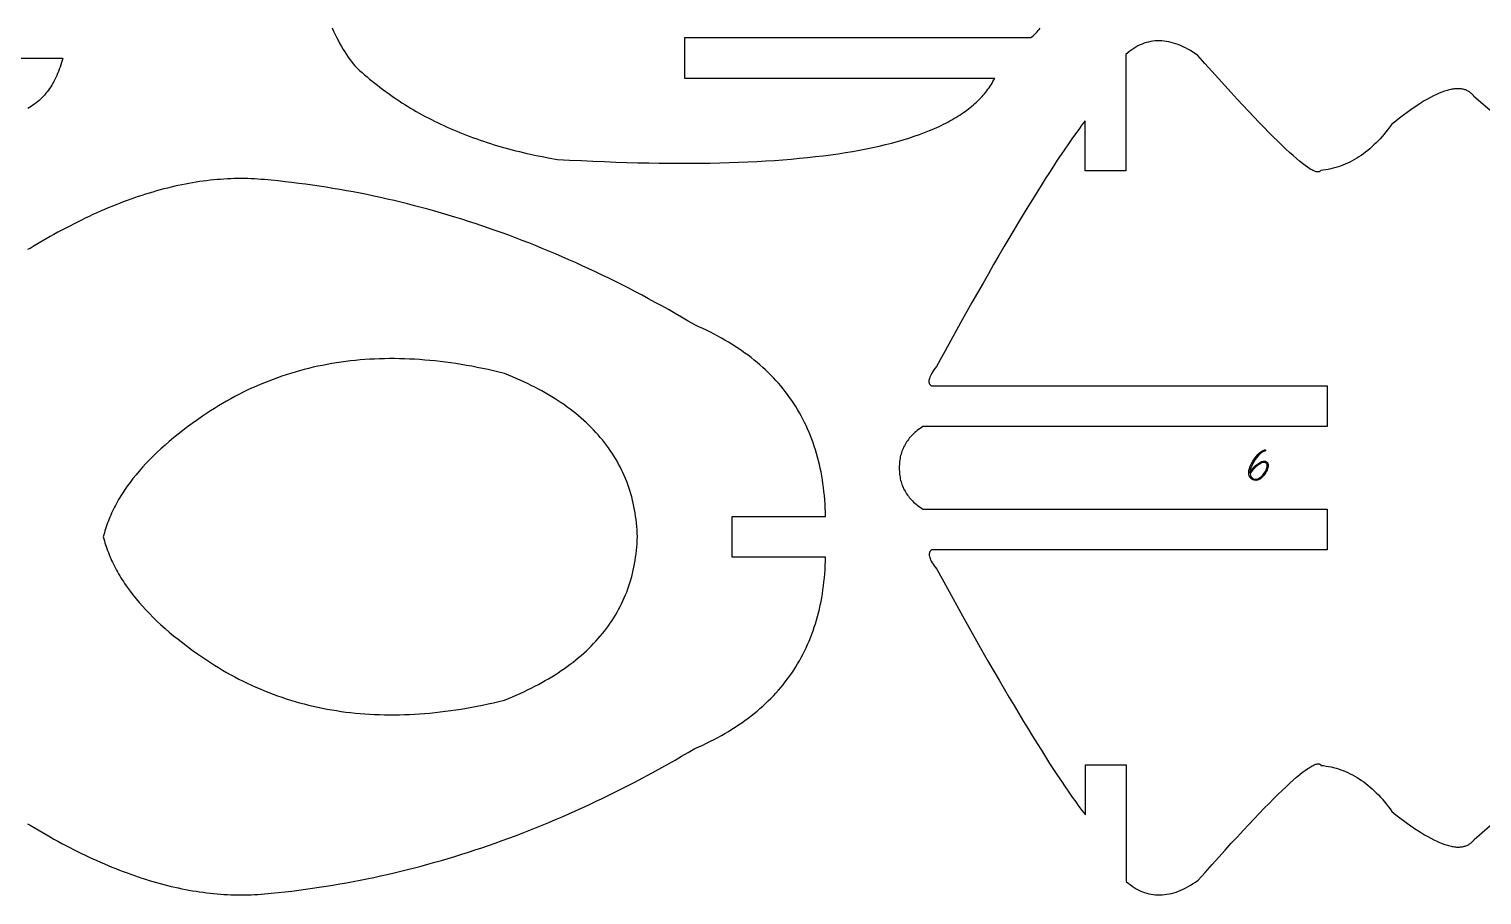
# Model space of a CAD drawing. Extents: x 0.3 to 47.7, y 0.3 to 6.
# Drawn here: x 35.902 to 40.397, y 0.287 to 2.967 of the extents above; entities that cross this region are included whole.
import ezdxf

# ---------------------------------------------------------------- set-up
doc = ezdxf.new("R2010")
doc.units = 0
doc.header["$MEASUREMENT"] = 0
doc.layers.get('0').update_dxf_attribs({"linetype": 'CONTINUOUS'})
doc.layers.add('NUMBERS', color=1, linetype='CONTINUOUS')

msp = doc.modelspace()

# ---------------------------------------------------------------- linework, layer by layer
for points in [[(36.8394, 2.9703), (36.8443, 2.9598), (36.8492, 2.9497), (36.8541, 2.9399), (36.859, 2.9304), (36.864, 2.9212), (36.869, 2.9124), (36.874, 2.9038), (36.8791, 2.8956), (36.8842, 2.8876), (36.8893, 2.88), (36.8944, 2.8727), (36.8996, 2.8657), (36.9048, 2.859), (36.91, 2.8526), (36.9174, 2.8456), (36.9249, 2.8387), (36.9325, 2.8319), (36.9402, 2.8251), (36.9479, 2.8185), (36.9558, 2.8119), (36.9637, 2.8054), (36.9716, 2.7989), (36.9797, 2.7926), (36.9878, 2.7863), (36.996, 2.7801), (37.0043, 2.7739), (37.0126, 2.7679), (37.021, 2.7619), (37.0295, 2.756), (37.0381, 2.7502), (37.0467, 2.7445), (37.0554, 2.7388), (37.0642, 2.7332), (37.0731, 2.7277), (37.082, 2.7223), (37.0911, 2.717), (37.1002, 2.7117), (37.1093, 2.7065), (37.1186, 2.7014), (37.1279, 2.6964), (37.1373, 2.6914), (37.1467, 2.6866), (37.1563, 2.6818), (37.1659, 2.677), (37.1756, 2.6724), (37.1854, 2.6678), (37.1952, 2.6634), (37.2051, 2.659), (37.2151, 2.6546), (37.2252, 2.6504), (37.2353, 2.6462), (37.2455, 2.6421), (37.2558, 2.6381), (37.2662, 2.6342), (37.2766, 2.6303), (37.2871, 2.6266), (37.2977, 2.6229), (37.3084, 2.6192), (37.3191, 2.6157), (37.3299, 2.6122), (37.3408, 2.6088), (37.3518, 2.6055), (37.3628, 2.6023), (37.374, 2.5992), (37.3851, 2.5961), (37.3964, 2.5931), (37.4077, 2.5902), (37.4192, 2.5873), (37.4307, 2.5846), (37.4422, 2.5819), (37.4539, 2.5793), (37.4656, 2.5768), (37.4774, 2.5743), (37.4892, 2.5719), (37.5132, 2.5674), (37.5374, 2.5633), (37.5744, 2.5612), (37.6108, 2.5594), (37.6468, 2.5577), (37.6823, 2.5563), (37.7172, 2.555), (37.7517, 2.5539), (37.7856, 2.553), (37.8191, 2.5523), (37.852, 2.5518), (37.8844, 2.5514), (37.9164, 2.5513), (37.9478, 2.5513), (37.9788, 2.5516), (38.0092, 2.552), (38.0391, 2.5526), (38.0685, 2.5534), (38.0975, 2.5544), (38.1259, 2.5556), (38.1538, 2.5569), (38.1812, 2.5585), (38.2081, 2.5602), (38.2345, 2.5622), (38.2604, 2.5643), (38.2858, 2.5666), (38.3107, 2.5691), (38.3351, 2.5718), (38.359, 2.5747), (38.3824, 2.5777), (38.4053, 2.581), (38.4277, 2.5844), (38.4496, 2.5881), (38.4709, 2.5919), (38.4918, 2.5959), (38.5122, 2.6001), (38.5321, 2.6045), (38.5514, 2.6091), (38.5703, 2.6139), (38.5887, 2.6188), (38.6065, 2.624), (38.6239, 2.6293), (38.6407, 2.6348), (38.6571, 2.6405), (38.6729, 2.6464), (38.6883, 2.6525), (38.6958, 2.6556), (38.7031, 2.6588), (38.7104, 2.662), (38.7175, 2.6653), (38.7245, 2.6686), (38.7313, 2.6719), (38.7381, 2.6753), (38.7447, 2.6788), (38.7511, 2.6823), (38.7575, 2.6858), (38.7637, 2.6894), (38.7698, 2.693), (38.7758, 2.6967), (38.7817, 2.7005), (38.7874, 2.7042), (38.793, 2.7081), (38.7985, 2.7119), (38.8038, 2.7158), (38.809, 2.7198), (38.8141, 2.7238), (38.8191, 2.7279), (38.8239, 2.732), (38.8287, 2.7362), (38.8333, 2.7404), (38.8377, 2.7446), (38.8421, 2.7489), (38.8463, 2.7533), (38.8504, 2.7576), (38.8543, 2.7621), (38.8582, 2.7666), (38.8619, 2.7711), (38.8655, 2.7757), (38.8689, 2.7803), (38.8723, 2.785), (38.8755, 2.7897), (38.8786, 2.7945), (38.8815, 2.7993), (38.8844, 2.8042), (38.8871, 2.8091), (38.8897, 2.814), (37.9313, 2.814), (37.9313, 2.94), (39.0015, 2.94), (39.0049, 2.9428), (39.0083, 2.9457), (39.0116, 2.9487), (39.0149, 2.9517), (39.0181, 2.955), (39.0213, 2.9583), (39.0244, 2.9617), (39.0275, 2.9652), (39.0306, 2.9689)], [(40.4435, 2.6966), (40.3725, 2.7584), (40.3708, 2.7607), (40.3689, 2.7628), (40.3671, 2.7649), (40.3651, 2.7668), (40.3631, 2.7686), (40.361, 2.7703), (40.3588, 2.7719), (40.3566, 2.7734), (40.3543, 2.7747), (40.3519, 2.7759), (40.3494, 2.7771), (40.3469, 2.7781), (40.3443, 2.779), (40.3417, 2.7798), (40.3389, 2.7804), (40.3361, 2.781), (40.3332, 2.7814), (40.3303, 2.7817), (40.3273, 2.7819), (40.3242, 2.782), (40.321, 2.782), (40.3178, 2.7818), (40.3145, 2.7816), (40.3111, 2.7812), (40.3077, 2.7807), (40.3042, 2.7801), (40.3006, 2.7794), (40.2969, 2.7786), (40.2932, 2.7776), (40.2894, 2.7766), (40.2816, 2.7741), (40.2735, 2.7712), (40.2651, 2.7678), (40.2564, 2.764), (40.2475, 2.7596), (40.2382, 2.7549), (40.2287, 2.7497), (40.2189, 2.744), (40.2088, 2.7378), (40.1985, 2.7312), (40.1878, 2.7242), (40.1769, 2.7166), (40.1656, 2.7087), (40.1541, 2.7002), (40.1423, 2.6913), (40.1303, 2.682), (40.1179, 2.6721), (40.1121, 2.6641), (40.1062, 2.6563), (40.1003, 2.6487), (40.0943, 2.6413), (40.0882, 2.6342), (40.082, 2.6273), (40.0758, 2.6206), (40.0695, 2.6142), (40.0632, 2.608), (40.0568, 2.602), (40.0503, 2.5963), (40.0437, 2.5908), (40.0371, 2.5855), (40.0304, 2.5804), (40.0236, 2.5756), (40.0168, 2.571), (40.0099, 2.5667), (40.003, 2.5626), (39.9959, 2.5587), (39.9888, 2.555), (39.9817, 2.5516), (39.9744, 2.5484), (39.9671, 2.5454), (39.9597, 2.5427), (39.9523, 2.5402), (39.9448, 2.5379), (39.9372, 2.5359), (39.9296, 2.5341), (39.9218, 2.5325), (39.9141, 2.5312), (39.9062, 2.5301), (39.8983, 2.5292), (39.8974, 2.5279), (39.8963, 2.5268), (39.8951, 2.5259), (39.8938, 2.5253), (39.8922, 2.5248), (39.8905, 2.5246), (39.8887, 2.5246), (39.8866, 2.5248), (39.8845, 2.5253), (39.8821, 2.5259), (39.8796, 2.5268), (39.877, 2.5279), (39.8742, 2.5292), (39.8712, 2.5307), (39.868, 2.5325), (39.8647, 2.5344), (39.8613, 2.5366), (39.8577, 2.539), (39.85, 2.5444), (39.8416, 2.5508), (39.8326, 2.558), (39.823, 2.566), (39.8127, 2.575), (39.8018, 2.5848), (39.7902, 2.5954), (39.778, 2.607), (39.7652, 2.6194), (39.7517, 2.6327), (39.7376, 2.6469), (39.7229, 2.6619), (39.7075, 2.6778), (39.6914, 2.6946), (39.6748, 2.7122), (39.6575, 2.7307), (39.6395, 2.7501), (39.6209, 2.7704), (39.6017, 2.7915), (39.5818, 2.8136), (39.5613, 2.8364), (39.5401, 2.8602), (39.5183, 2.8848), (39.5105, 2.8902), (39.5028, 2.8952), (39.4951, 2.8999), (39.4874, 2.9043), (39.4798, 2.9083), (39.4723, 2.912), (39.4648, 2.9154), (39.4573, 2.9184), (39.45, 2.921), (39.4426, 2.9233), (39.4354, 2.9253), (39.4281, 2.927), (39.421, 2.9283), (39.4139, 2.9292), (39.4068, 2.9298), (39.3998, 2.9301), (39.3929, 2.9301), (39.386, 2.9297), (39.3792, 2.9289), (39.3724, 2.9278), (39.3656, 2.9264), (39.359, 2.9247), (39.3524, 2.9225), (39.3458, 2.9201), (39.3393, 2.9173), (39.3328, 2.9142), (39.3264, 2.9107), (39.3201, 2.9069), (39.3138, 2.9028), (39.3076, 2.8983), (39.3014, 2.8935), (39.2952, 2.8883), (39.2952, 2.528), (39.1693, 2.528), (39.1693, 2.6826), (39.1596, 2.6698), (39.1496, 2.6563), (39.1393, 2.6422), (39.1287, 2.6273), (39.1178, 2.6116), (39.1066, 2.5953), (39.0951, 2.5783), (39.0833, 2.5606), (39.0712, 2.5421), (39.0588, 2.523), (39.0461, 2.5031), (39.0331, 2.4826), (39.0198, 2.4613), (39.0062, 2.4393), (38.9922, 2.4166), (38.978, 2.3932), (38.9635, 2.3691), (38.9487, 2.3443), (38.9336, 2.3188), (38.9182, 2.2926), (38.9024, 2.2656), (38.8864, 2.238), (38.8701, 2.2096), (38.8535, 2.1806), (38.8193, 2.1203), (38.784, 2.0572), (38.7474, 1.9913), (38.7096, 1.9226), (38.7054, 1.9172), (38.7016, 1.912), (38.6983, 1.907), (38.6953, 1.9023), (38.6928, 1.8978), (38.6906, 1.8935), (38.6889, 1.8894), (38.6876, 1.8856), (38.6867, 1.882), (38.6864, 1.8803), (38.6863, 1.8787), (38.6862, 1.8771), (38.6862, 1.8755), (38.6863, 1.8741), (38.6866, 1.8726), (38.6869, 1.8713), (38.6874, 1.87), (38.6879, 1.8687), (38.6886, 1.8675), (38.6893, 1.8664), (38.6902, 1.8653), (38.6911, 1.8643), (38.6922, 1.8633), (38.6934, 1.8624), (39.9179, 1.8626), (39.9179, 1.7364), (38.6676, 1.7364), (38.663, 1.7335), (38.6586, 1.7305), (38.6544, 1.7274), (38.6502, 1.7243), (38.6463, 1.7211), (38.6424, 1.7178), (38.6388, 1.7145), (38.6352, 1.7111), (38.6319, 1.7076), (38.6286, 1.704), (38.6255, 1.7004), (38.6226, 1.6967), (38.6198, 1.693), (38.6171, 1.6892), (38.6146, 1.6853), (38.6123, 1.6813), (38.6101, 1.6773), (38.608, 1.6732), (38.6061, 1.6691), (38.6043, 1.6648), (38.6027, 1.6605), (38.6012, 1.6562), (38.5999, 1.6517), (38.5987, 1.6473), (38.5977, 1.6427), (38.5968, 1.638), (38.5961, 1.6333), (38.5955, 1.6286), (38.595, 1.6237), (38.5947, 1.6188), (38.5946, 1.6139), (38.5946, 1.6088), (38.5946, 1.6038), (38.5947, 1.5988), (38.595, 1.5939), (38.5955, 1.589), (38.5961, 1.5843), (38.5968, 1.5796), (38.5977, 1.5749), (38.5987, 1.5704), (38.5999, 1.5659), (38.6012, 1.5614), (38.6027, 1.5571), (38.6043, 1.5528), (38.6061, 1.5486), (38.608, 1.5444), (38.6101, 1.5403), (38.6123, 1.5363), (38.6146, 1.5323), (38.6171, 1.5284), (38.6198, 1.5246), (38.6226, 1.5209), (38.6255, 1.5172), (38.6286, 1.5136), (38.6319, 1.51), (38.6352, 1.5066), (38.6388, 1.5031), (38.6424, 1.4998), (38.6463, 1.4965), (38.6502, 1.4933), (38.6544, 1.4902), (38.6586, 1.4871), (38.663, 1.4841), (38.6676, 1.4812), (39.9179, 1.4812), (39.9179, 1.355), (38.694, 1.355), (38.6931, 1.3543), (38.692, 1.3533), (38.691, 1.3523), (38.6902, 1.3512), (38.6894, 1.3501), (38.6888, 1.3489), (38.6882, 1.3477), (38.6878, 1.3463), (38.6875, 1.345), (38.6872, 1.3436), (38.6871, 1.3421), (38.6871, 1.3405), (38.6871, 1.3389), (38.6873, 1.3373), (38.6876, 1.3356), (38.6885, 1.332), (38.6898, 1.3282), (38.6915, 1.3241), (38.6936, 1.3198), (38.6962, 1.3153), (38.6991, 1.3106), (38.7025, 1.3056), (38.7063, 1.3005), (38.7105, 1.295), (38.7483, 1.2263), (38.7848, 1.1604), (38.8202, 1.0973), (38.8543, 1.0371), (38.871, 1.008), (38.8873, 0.9796), (38.9033, 0.952), (38.919, 0.9251), (38.9345, 0.8988), (38.9496, 0.8733), (38.9644, 0.8485), (38.9789, 0.8244), (38.9931, 0.801), (39.007, 0.7783), (39.0206, 0.7563), (39.034, 0.7351), (39.047, 0.7145), (39.0597, 0.6946), (39.0721, 0.6755), (39.0842, 0.657), (39.096, 0.6393), (39.1075, 0.6223), (39.1187, 0.606), (39.1296, 0.5904), (39.1402, 0.5755), (39.1505, 0.5613), (39.1605, 0.5478), (39.1702, 0.535), (39.1702, 0.6897), (39.2961, 0.6897), (39.2961, 0.3293), (39.3023, 0.3242), (39.3084, 0.3193), (39.3147, 0.3148), (39.321, 0.3107), (39.3273, 0.3069), (39.3337, 0.3034), (39.3402, 0.3003), (39.3467, 0.2975), (39.3532, 0.2951), (39.3599, 0.293), (39.3665, 0.2912), (39.3733, 0.2898), (39.38, 0.2887), (39.3869, 0.288), (39.3938, 0.2876), (39.4007, 0.2875), (39.4077, 0.2878), (39.4148, 0.2884), (39.4219, 0.2894), (39.429, 0.2907), (39.4362, 0.2923), (39.4435, 0.2943), (39.4508, 0.2966), (39.4582, 0.2993), (39.4657, 0.3023), (39.4731, 0.3056), (39.4807, 0.3093), (39.4883, 0.3133), (39.4959, 0.3177), (39.5036, 0.3224), (39.5114, 0.3274), (39.5192, 0.3328), (39.541, 0.3574), (39.5622, 0.3812), (39.5827, 0.4041), (39.6026, 0.4261), (39.6218, 0.4472), (39.6404, 0.4675), (39.6583, 0.4869), (39.6756, 0.5054), (39.6923, 0.523), (39.7084, 0.5398), (39.7237, 0.5557), (39.7385, 0.5708), (39.7526, 0.5849), (39.7661, 0.5982), (39.7789, 0.6106), (39.7911, 0.6222), (39.8027, 0.6329), (39.8136, 0.6427), (39.8239, 0.6516), (39.8335, 0.6597), (39.8425, 0.6669), (39.8508, 0.6732), (39.8586, 0.6786), (39.8622, 0.681), (39.8656, 0.6832), (39.8689, 0.6852), (39.8721, 0.6869), (39.875, 0.6884), (39.8779, 0.6897), (39.8805, 0.6908), (39.883, 0.6917), (39.8853, 0.6923), (39.8875, 0.6928), (39.8895, 0.693), (39.8914, 0.693), (39.8931, 0.6928), (39.8946, 0.6923), (39.896, 0.6917), (39.8972, 0.6908), (39.8983, 0.6897), (39.8992, 0.6884), (39.9071, 0.6875), (39.9149, 0.6864), (39.9227, 0.6851), (39.9304, 0.6835), (39.9381, 0.6817), (39.9457, 0.6797), (39.9532, 0.6774), (39.9606, 0.6749), (39.968, 0.6722), (39.9753, 0.6692), (39.9825, 0.666), (39.9897, 0.6626), (39.9968, 0.6589), (40.0038, 0.6551), (40.0108, 0.6509), (40.0177, 0.6466), (40.0245, 0.642), (40.0313, 0.6372), (40.038, 0.6321), (40.0446, 0.6269), (40.0512, 0.6214), (40.0576, 0.6156), (40.0641, 0.6096), (40.0704, 0.6034), (40.0767, 0.597), (40.0829, 0.5903), (40.0891, 0.5834), (40.0951, 0.5763), (40.1012, 0.5689), (40.1071, 0.5614), (40.113, 0.5535), (40.1188, 0.5455), (40.1311, 0.5357), (40.1432, 0.5263), (40.155, 0.5174), (40.1665, 0.509), (40.1777, 0.501), (40.1887, 0.4935), (40.1993, 0.4864), (40.2097, 0.4798), (40.2198, 0.4736), (40.2296, 0.468), (40.2391, 0.4627), (40.2484, 0.458), (40.2573, 0.4537), (40.266, 0.4498), (40.2744, 0.4464), (40.2825, 0.4435), (40.2903, 0.441), (40.2941, 0.44), (40.2978, 0.439), (40.3015, 0.4382), (40.305, 0.4375), (40.3086, 0.4369), (40.312, 0.4364), (40.3154, 0.436), (40.3187, 0.4358), (40.3219, 0.4356), (40.3251, 0.4356), (40.3282, 0.4357), (40.3312, 0.4359), (40.3341, 0.4362), (40.337, 0.4367), (40.3398, 0.4372), (40.3425, 0.4379), (40.3452, 0.4386), (40.3478, 0.4395), (40.3503, 0.4405), (40.3528, 0.4417), (40.3552, 0.4429), (40.3575, 0.4443), (40.3597, 0.4457), (40.3619, 0.4473), (40.364, 0.449), (40.366, 0.4508), (40.3679, 0.4528), (40.3698, 0.4548), (40.3716, 0.457), (40.3734, 0.4592), (40.4444, 0.521)], [(35.6225, 2.877), (36.006, 2.877), (36.0041, 2.8697), (36.0021, 2.8626), (36, 2.8556), (35.9978, 2.8487), (35.9955, 2.842), (35.993, 2.8354), (35.9905, 2.829), (35.9878, 2.8227), (35.985, 2.8165), (35.982, 2.8106), (35.979, 2.8047), (35.9758, 2.799), (35.9725, 2.7934), (35.9691, 2.788), (35.9656, 2.7827), (35.962, 2.7776), (35.9582, 2.7726), (35.9543, 2.7678), (35.9503, 2.7631), (35.9462, 2.7585), (35.942, 2.7541), (35.9376, 2.7499), (35.9331, 2.7457), (35.9285, 2.7418), (35.9238, 2.7379), (35.919, 2.7343), (35.914, 2.7307), (35.9089, 2.7273), (35.9037, 2.7241), (35.8984, 2.721)], [(35.8972, 0.507), (35.9052, 0.5034), (35.9176, 0.4959), (35.93, 0.4885), (35.9423, 0.4813), (35.9546, 0.4742), (35.9669, 0.4672), (35.9791, 0.4603), (35.9913, 0.4536), (36.0035, 0.4471), (36.0156, 0.4406), (36.0277, 0.4343), (36.0398, 0.4281), (36.0518, 0.4221), (36.0638, 0.4162), (36.0758, 0.4104), (36.0877, 0.4047), (36.0996, 0.3992), (36.1114, 0.3939), (36.1233, 0.3886), (36.135, 0.3835), (36.1468, 0.3785), (36.1585, 0.3737), (36.1702, 0.3689), (36.1819, 0.3644), (36.1935, 0.3599), (36.2051, 0.3556), (36.2166, 0.3514), (36.2281, 0.3473), (36.2396, 0.3434), (36.2511, 0.3396), (36.2625, 0.336), (36.2738, 0.3325), (36.2852, 0.3291), (36.2965, 0.3258), (36.3078, 0.3227), (36.319, 0.3197), (36.3302, 0.3168), (36.3414, 0.3141), (36.3526, 0.3115), (36.3637, 0.3091), (36.3747, 0.3067), (36.3858, 0.3045), (36.3968, 0.3025), (36.4078, 0.3006), (36.4187, 0.2988), (36.4296, 0.2971), (36.4405, 0.2956), (36.4513, 0.2942), (36.4621, 0.2929), (36.4729, 0.2918), (36.4836, 0.2908), (36.4943, 0.2899), (36.505, 0.2892), (36.5156, 0.2886), (36.5262, 0.2881), (36.5368, 0.2878), (36.5473, 0.2876), (36.5578, 0.2875), (36.5682, 0.2876), (36.5787, 0.2878), (36.5891, 0.2881), (36.5994, 0.2885), (36.6097, 0.2891), (36.62, 0.2899), (36.6303, 0.2907), (36.6515, 0.2927), (36.6727, 0.2949), (36.694, 0.2972), (36.7152, 0.2996), (36.7363, 0.3023), (36.7575, 0.305), (36.7787, 0.308), (36.7998, 0.3111), (36.8209, 0.3144), (36.842, 0.3178), (36.8631, 0.3214), (36.8842, 0.3251), (36.9053, 0.329), (36.9263, 0.3331), (36.9474, 0.3373), (36.9684, 0.3417), (36.9894, 0.3463), (37.0104, 0.351), (37.0314, 0.3558), (37.0524, 0.3609), (37.0734, 0.366), (37.0943, 0.3714), (37.1153, 0.3769), (37.1362, 0.3826), (37.1571, 0.3884), (37.178, 0.3944), (37.1989, 0.4005), (37.2197, 0.4068), (37.2406, 0.4133), (37.2614, 0.4199), (37.2822, 0.4267), (37.3031, 0.4337), (37.3239, 0.4408), (37.3446, 0.448), (37.3654, 0.4555), (37.3862, 0.4631), (37.4069, 0.4708), (37.4277, 0.4787), (37.4484, 0.4868), (37.4691, 0.495), (37.4898, 0.5034), (37.5104, 0.5119), (37.5311, 0.5206), (37.5518, 0.5295), (37.5724, 0.5385), (37.593, 0.5477), (37.6136, 0.5571), (37.6342, 0.5666), (37.6548, 0.5763), (37.6754, 0.5861), (37.6959, 0.5961), (37.7165, 0.6062), (37.737, 0.6165), (37.7575, 0.627), (37.778, 0.6376), (37.7985, 0.6484), (37.819, 0.6594), (37.8394, 0.6705), (37.8599, 0.6817), (37.8803, 0.6932), (37.9007, 0.7047), (37.9211, 0.7165), (37.9415, 0.7284), (37.9619, 0.7405), (37.9742, 0.7459), (37.9863, 0.7514), (37.9983, 0.757), (38.01, 0.7628), (38.0216, 0.7687), (38.033, 0.7747), (38.0441, 0.7809), (38.0551, 0.7871), (38.0659, 0.7935), (38.0765, 0.8), (38.087, 0.8066), (38.0972, 0.8134), (38.1072, 0.8203), (38.1171, 0.8273), (38.1267, 0.8344), (38.1362, 0.8416), (38.1455, 0.849), (38.1545, 0.8565), (38.1634, 0.8641), (38.1721, 0.8718), (38.1806, 0.8796), (38.189, 0.8876), (38.1971, 0.8957), (38.205, 0.9039), (38.2128, 0.9123), (38.2203, 0.9207), (38.2277, 0.9293), (38.2349, 0.938), (38.2419, 0.9468), (38.2487, 0.9558), (38.2553, 0.9649), (38.2617, 0.974), (38.2679, 0.9834), (38.2739, 0.9928), (38.2798, 1.0024), (38.2854, 1.012), (38.2909, 1.0218), (38.2962, 1.0318), (38.3012, 1.0418), (38.3061, 1.052), (38.3108, 1.0623), (38.3153, 1.0727), (38.3196, 1.0832), (38.3238, 1.0939), (38.3277, 1.1047), (38.3314, 1.1156), (38.335, 1.1266), (38.3384, 1.1378), (38.3415, 1.149), (38.3445, 1.1604), (38.3473, 1.1719), (38.3499, 1.1836), (38.3523, 1.1953), (38.3545, 1.2072), (38.3566, 1.2192), (38.3584, 1.2314), (38.3601, 1.2436), (38.3615, 1.256), (38.3628, 1.2685), (38.3639, 1.2811), (38.3647, 1.2938), (38.3654, 1.3067), (38.3659, 1.3197), (38.3662, 1.3328), (38.0773, 1.3328), (38.0773, 1.4587), (38.3662, 1.4587), (38.3659, 1.4718), (38.3654, 1.4848), (38.3647, 1.4977), (38.3639, 1.5104), (38.3628, 1.523), (38.3615, 1.5355), (38.3601, 1.5479), (38.3584, 1.5601), (38.3566, 1.5723), (38.3545, 1.5843), (38.3523, 1.5962), (38.3499, 1.6079), (38.3473, 1.6196), (38.3445, 1.6311), (38.3415, 1.6425), (38.3384, 1.6537), (38.335, 1.6649), (38.3314, 1.6759), (38.3277, 1.6868), (38.3238, 1.6976), (38.3196, 1.7083), (38.3153, 1.7188), (38.3108, 1.7292), (38.3061, 1.7395), (38.3012, 1.7497), (38.2962, 1.7597), (38.2909, 1.7697), (38.2854, 1.7795), (38.2798, 1.7891), (38.2739, 1.7987), (38.2679, 1.8081), (38.2617, 1.8175), (38.2553, 1.8267), (38.2487, 1.8357), (38.2419, 1.8447), (38.2349, 1.8535), (38.2277, 1.8622), (38.2203, 1.8708), (38.2128, 1.8792), (38.205, 1.8876), (38.1971, 1.8958), (38.189, 1.9039), (38.1806, 1.9119), (38.1721, 1.9197), (38.1634, 1.9274), (38.1545, 1.935), (38.1455, 1.9425), (38.1362, 1.9499), (38.1267, 1.9571), (38.1171, 1.9642), (38.1072, 1.9712), (38.0972, 1.9781), (38.087, 1.9849), (38.0765, 1.9915), (38.0659, 1.998), (38.0551, 2.0044), (38.0441, 2.0106), (38.033, 2.0168), (38.0216, 2.0228), (38.01, 2.0287), (37.9983, 2.0345), (37.9863, 2.0401), (37.9742, 2.0456), (37.9619, 2.051), (37.9415, 2.0631), (37.9211, 2.075), (37.9007, 2.0868), (37.8803, 2.0984), (37.8599, 2.1098), (37.8394, 2.121), (37.819, 2.1322), (37.7985, 2.1431), (37.778, 2.1539), (37.7575, 2.1645), (37.737, 2.175), (37.7165, 2.1853), (37.6959, 2.1954), (37.6754, 2.2054), (37.6548, 2.2153), (37.6342, 2.2249), (37.6136, 2.2344), (37.593, 2.2438), (37.5724, 2.253), (37.5518, 2.262), (37.5311, 2.2709), (37.5104, 2.2796), (37.4898, 2.2881), (37.4691, 2.2965), (37.4484, 2.3047), (37.4277, 2.3128), (37.4069, 2.3207), (37.3862, 2.3284), (37.3654, 2.336), (37.3446, 2.3435), (37.3239, 2.3507), (37.3031, 2.3578), (37.2822, 2.3648), (37.2614, 2.3716), (37.2406, 2.3782), (37.2197, 2.3847), (37.1989, 2.391), (37.178, 2.3971), (37.1571, 2.4031), (37.1362, 2.4089), (37.1153, 2.4146), (37.0943, 2.4201), (37.0734, 2.4255), (37.0524, 2.4306), (37.0314, 2.4357), (37.0104, 2.4405), (36.9894, 2.4452), (36.9684, 2.4498), (36.9474, 2.4542), (36.9263, 2.4584), (36.9053, 2.4625), (36.8842, 2.4664), (36.8631, 2.4701), (36.842, 2.4737), (36.8209, 2.4771), (36.7998, 2.4804), (36.7787, 2.4835), (36.7575, 2.4865), (36.7363, 2.4892), (36.7152, 2.4919), (36.694, 2.4943), (36.6727, 2.4966), (36.6515, 2.4988), (36.6303, 2.5008), (36.62, 2.5016), (36.6097, 2.5024), (36.5994, 2.503), (36.5891, 2.5034), (36.5787, 2.5037), (36.5682, 2.5039), (36.5578, 2.504), (36.5473, 2.5039), (36.5368, 2.5037), (36.5262, 2.5034), (36.5156, 2.5029), (36.505, 2.5023), (36.4943, 2.5016), (36.4836, 2.5007), (36.4729, 2.4997), (36.4621, 2.4986), (36.4513, 2.4973), (36.4405, 2.4959), (36.4296, 2.4944), (36.4187, 2.4927), (36.4078, 2.4909), (36.3968, 2.489), (36.3858, 2.487), (36.3747, 2.4848), (36.3637, 2.4824), (36.3526, 2.48), (36.3414, 2.4774), (36.3302, 2.4747), (36.319, 2.4718), (36.3078, 2.4688), (36.2965, 2.4657), (36.2852, 2.4624), (36.2738, 2.459), (36.2625, 2.4555), (36.2511, 2.4519), (36.2396, 2.4481), (36.2281, 2.4442), (36.2166, 2.4401), (36.2051, 2.4359), (36.1935, 2.4316), (36.1819, 2.4271), (36.1702, 2.4226), (36.1585, 2.4178), (36.1468, 2.413), (36.135, 2.408), (36.1233, 2.4029), (36.1114, 2.3976), (36.0996, 2.3923), (36.0877, 2.3868), (36.0758, 2.3811), (36.0638, 2.3753), (36.0518, 2.3694), (36.0398, 2.3634), (36.0277, 2.3572), (36.0156, 2.3509), (36.0035, 2.3444), (35.9913, 2.3379), (35.9791, 2.3312), (35.9669, 2.3243), (35.9546, 2.3173), (35.9423, 2.3102), (35.93, 2.303), (35.9176, 2.2956), (35.9052, 2.2881), (35.8972, 2.2845)]]:
    msp.add_lwpolyline(points)
msp.add_lwpolyline([(36.1318, 1.3958), (36.1334, 1.3896), (36.1351, 1.3835), (36.1368, 1.3773), (36.1387, 1.3712), (36.1407, 1.3651), (36.1428, 1.359), (36.145, 1.353), (36.1473, 1.3469), (36.1497, 1.3408), (36.1522, 1.3348), (36.1548, 1.3287), (36.1575, 1.3227), (36.1603, 1.3167), (36.1632, 1.3107), (36.1662, 1.3047), (36.1693, 1.2987), (36.1725, 1.2927), (36.1758, 1.2867), (36.1792, 1.2807), (36.1827, 1.2748), (36.1864, 1.2688), (36.1901, 1.2629), (36.1939, 1.257), (36.1978, 1.2511), (36.206, 1.2393), (36.2145, 1.2275), (36.2235, 1.2158), (36.2329, 1.2041), (36.2427, 1.1925), (36.2529, 1.1809), (36.2635, 1.1694), (36.2745, 1.1579), (36.2859, 1.1464), (36.2978, 1.135), (36.31, 1.1236), (36.3227, 1.1122), (36.3357, 1.1009), (36.3492, 1.0896), (36.3631, 1.0784), (36.3773, 1.0672), (36.392, 1.0561), (36.4071, 1.045), (36.4227, 1.0339), (36.4386, 1.0229), (36.4508, 1.0146), (36.4631, 1.0065), (36.4755, 0.9986), (36.488, 0.9909), (36.5005, 0.9834), (36.5131, 0.9761), (36.5258, 0.969), (36.5386, 0.9621), (36.5514, 0.9554), (36.5643, 0.9488), (36.5773, 0.9425), (36.5904, 0.9364), (36.6035, 0.9305), (36.6167, 0.9248), (36.63, 0.9192), (36.6434, 0.9139), (36.6568, 0.9088), (36.6703, 0.9038), (36.6839, 0.8991), (36.6976, 0.8946), (36.7113, 0.8902), (36.7251, 0.8861), (36.739, 0.8821), (36.753, 0.8784), (36.767, 0.8748), (36.7811, 0.8715), (36.7953, 0.8683), (36.8095, 0.8654), (36.8239, 0.8626), (36.8383, 0.86), (36.8528, 0.8577), (36.8673, 0.8555), (36.882, 0.8535), (36.8967, 0.8518), (36.9115, 0.8502), (36.9263, 0.8488), (36.9413, 0.8476), (36.9563, 0.8466), (36.9713, 0.8459), (36.9865, 0.8453), (37.0017, 0.8449), (37.017, 0.8447), (37.0324, 0.8447), (37.0479, 0.8449), (37.0634, 0.8453), (37.079, 0.8459), (37.0947, 0.8467), (37.1105, 0.8477), (37.1263, 0.8489), (37.1422, 0.8502), (37.1582, 0.8518), (37.1742, 0.8536), (37.1904, 0.8556), (37.2066, 0.8578), (37.2229, 0.8601), (37.2392, 0.8627), (37.2557, 0.8655), (37.2722, 0.8684), (37.2887, 0.8716), (37.3054, 0.875), (37.3221, 0.8785), (37.3389, 0.8823), (37.3558, 0.8862), (37.3728, 0.8904), (37.3852, 0.8954), (37.3975, 0.9005), (37.4095, 0.9057), (37.4214, 0.911), (37.433, 0.9163), (37.4445, 0.9218), (37.4558, 0.9273), (37.4669, 0.933), (37.4778, 0.9387), (37.4885, 0.9446), (37.499, 0.9505), (37.5094, 0.9565), (37.5195, 0.9626), (37.5295, 0.9688), (37.5392, 0.9751), (37.5488, 0.9815), (37.5582, 0.9879), (37.5674, 0.9945), (37.5764, 1.0012), (37.5852, 1.0079), (37.5938, 1.0148), (37.6022, 1.0217), (37.6105, 1.0287), (37.6185, 1.0358), (37.6264, 1.043), (37.6341, 1.0503), (37.6415, 1.0577), (37.6488, 1.0652), (37.6559, 1.0728), (37.6628, 1.0805), (37.6695, 1.0882), (37.6761, 1.0961), (37.6824, 1.104), (37.6885, 1.112), (37.6945, 1.1202), (37.7002, 1.1284), (37.7058, 1.1367), (37.7112, 1.1451), (37.7164, 1.1536), (37.7214, 1.1622), (37.7262, 1.1708), (37.7308, 1.1796), (37.7352, 1.1885), (37.7394, 1.1974), (37.7435, 1.2065), (37.7473, 1.2156), (37.751, 1.2248), (37.7545, 1.2342), (37.7578, 1.2436), (37.7609, 1.2531), (37.7638, 1.2627), (37.7665, 1.2724), (37.769, 1.2821), (37.7713, 1.292), (37.7735, 1.302), (37.7754, 1.312), (37.7772, 1.3222), (37.7787, 1.3324), (37.7801, 1.3427), (37.7813, 1.3531), (37.7823, 1.3637), (37.7831, 1.3743), (37.7837, 1.385), (37.7841, 1.3958), (37.7837, 1.4065), (37.7831, 1.4172), (37.7823, 1.4278), (37.7813, 1.4384), (37.7801, 1.4488), (37.7787, 1.4591), (37.7772, 1.4693), (37.7754, 1.4795), (37.7735, 1.4895), (37.7713, 1.4995), (37.769, 1.5094), (37.7665, 1.5191), (37.7638, 1.5288), (37.7609, 1.5384), (37.7578, 1.5479), (37.7545, 1.5573), (37.751, 1.5667), (37.7473, 1.5759), (37.7435, 1.585), (37.7394, 1.5941), (37.7352, 1.603), (37.7308, 1.6119), (37.7262, 1.6207), (37.7214, 1.6293), (37.7164, 1.6379), (37.7112, 1.6464), (37.7058, 1.6548), (37.7002, 1.6631), (37.6945, 1.6713), (37.6885, 1.6795), (37.6824, 1.6875), (37.6761, 1.6954), (37.6695, 1.7033), (37.6628, 1.711), (37.6559, 1.7187), (37.6488, 1.7263), (37.6415, 1.7338), (37.6341, 1.7412), (37.6264, 1.7485), (37.6185, 1.7557), (37.6105, 1.7628), (37.6022, 1.7698), (37.5938, 1.7767), (37.5852, 1.7836), (37.5764, 1.7903), (37.5674, 1.797), (37.5582, 1.8036), (37.5488, 1.81), (37.5392, 1.8164), (37.5295, 1.8227), (37.5195, 1.8289), (37.5094, 1.835), (37.499, 1.841), (37.4885, 1.8469), (37.4778, 1.8528), (37.4669, 1.8585), (37.4558, 1.8642), (37.4445, 1.8697), (37.433, 1.8752), (37.4214, 1.8806), (37.4095, 1.8858), (37.3975, 1.891), (37.3852, 1.8961), (37.3728, 1.9011), (37.3558, 1.9053), (37.3389, 1.9092), (37.3221, 1.913), (37.3054, 1.9165), (37.2887, 1.9199), (37.2722, 1.9231), (37.2557, 1.926), (37.2392, 1.9288), (37.2229, 1.9314), (37.2066, 1.9337), (37.1904, 1.9359), (37.1742, 1.9379), (37.1582, 1.9397), (37.1422, 1.9413), (37.1263, 1.9426), (37.1105, 1.9438), (37.0947, 1.9448), (37.079, 1.9456), (37.0634, 1.9462), (37.0479, 1.9466), (37.0324, 1.9468), (37.017, 1.9468), (37.0017, 1.9466), (36.9865, 1.9462), (36.9713, 1.9456), (36.9563, 1.9449), (36.9413, 1.9439), (36.9263, 1.9427), (36.9115, 1.9413), (36.8967, 1.9397), (36.882, 1.938), (36.8673, 1.936), (36.8528, 1.9338), (36.8383, 1.9315), (36.8239, 1.9289), (36.8095, 1.9261), (36.7953, 1.9232), (36.7811, 1.92), (36.767, 1.9167), (36.753, 1.9131), (36.739, 1.9094), (36.7251, 1.9054), (36.7113, 1.9013), (36.6976, 1.8969), (36.6839, 1.8924), (36.6703, 1.8877), (36.6568, 1.8827), (36.6434, 1.8776), (36.63, 1.8723), (36.6167, 1.8667), (36.6035, 1.861), (36.5904, 1.8551), (36.5773, 1.849), (36.5643, 1.8427), (36.5514, 1.8361), (36.5386, 1.8294), (36.5258, 1.8225), (36.5131, 1.8154), (36.5005, 1.8081), (36.488, 1.8006), (36.4755, 1.7929), (36.4631, 1.785), (36.4508, 1.7769), (36.4386, 1.7686), (36.4227, 1.7576), (36.4071, 1.7465), (36.392, 1.7354), (36.3773, 1.7243), (36.3631, 1.7131), (36.3492, 1.7019), (36.3357, 1.6906), (36.3227, 1.6793), (36.31, 1.6679), (36.2978, 1.6565), (36.2859, 1.6451), (36.2745, 1.6336), (36.2635, 1.6221), (36.2529, 1.6106), (36.2427, 1.599), (36.2329, 1.5874), (36.2235, 1.5757), (36.2145, 1.564), (36.206, 1.5522), (36.1978, 1.5404), (36.1939, 1.5345), (36.1901, 1.5286), (36.1864, 1.5227), (36.1827, 1.5167), (36.1792, 1.5108), (36.1758, 1.5048), (36.1725, 1.4988), (36.1693, 1.4928), (36.1662, 1.4868), (36.1632, 1.4808), (36.1603, 1.4748), (36.1575, 1.4688), (36.1548, 1.4628), (36.1522, 1.4567), (36.1497, 1.4507), (36.1473, 1.4446), (36.145, 1.4385), (36.1428, 1.4325), (36.1407, 1.4264), (36.1387, 1.4203), (36.1368, 1.4142), (36.1351, 1.408), (36.1334, 1.4019)], close=True)
at = {"layer": 'NUMBERS'}
msp.add_lwpolyline([(39.7349, 1.6219), (39.7356, 1.6192), (39.7359, 1.6161), (39.7357, 1.6127), (39.7351, 1.6092), (39.7342, 1.6056), (39.7328, 1.602), (39.7311, 1.5983), (39.729, 1.5945), (39.7237, 1.5868), (39.7205, 1.583), (39.7172, 1.5796), (39.7139, 1.5768), (39.7106, 1.5744), (39.7073, 1.5726), (39.7039, 1.5713), (39.7005, 1.5706), (39.6972, 1.5703), (39.6929, 1.5707), (39.689, 1.5718), (39.6855, 1.5738), (39.6824, 1.5764), (39.6796, 1.5802), (39.6775, 1.5845), (39.6763, 1.5895), (39.6759, 1.5951), (39.6764, 1.6008), (39.678, 1.6071), (39.6806, 1.6142), (39.6843, 1.622), (39.6887, 1.6299), (39.6934, 1.6372), (39.6986, 1.644), (39.7041, 1.6502), (39.7104, 1.6561), (39.7163, 1.6605), (39.7221, 1.6634), (39.7248, 1.6643), (39.7275, 1.6649), (39.7275, 1.6613), (39.725, 1.6608), (39.7225, 1.6599), (39.7173, 1.6571), (39.7117, 1.6529), (39.7059, 1.6473), (39.7007, 1.6413), (39.6959, 1.6348), (39.6914, 1.6279), (39.6873, 1.6205), (39.6839, 1.6131), (39.6814, 1.6065), (39.6799, 1.6006), (39.6795, 1.5953), (39.6798, 1.5905), (39.6808, 1.5862), (39.6826, 1.5824), (39.685, 1.5792), (39.6877, 1.5768), (39.6906, 1.5751), (39.6939, 1.5741), (39.6975, 1.5737), (39.7004, 1.574), (39.7034, 1.5747), (39.7063, 1.5759), (39.7093, 1.5776), (39.7122, 1.5797), (39.7152, 1.5823), (39.7182, 1.5854), (39.7212, 1.589), (39.7261, 1.5961), (39.7296, 1.6028), (39.7309, 1.606), (39.7318, 1.6091), (39.7323, 1.6122), (39.7325, 1.6152), (39.7322, 1.6179), (39.7315, 1.6204), (39.7301, 1.6228), (39.7282, 1.6246), (39.7259, 1.6257), (39.7232, 1.626), (39.7195, 1.6256), (39.7154, 1.6242), (39.7109, 1.6218), (39.7058, 1.6186), (39.7015, 1.6153), (39.6972, 1.6117), (39.6931, 1.6078), (39.6891, 1.6035), (39.6833, 1.5964), (39.6817, 1.5937), (39.681, 1.5917), (39.6805, 1.5962), (39.6813, 1.5984), (39.683, 1.6012), (39.6855, 1.6046), (39.689, 1.6085), (39.6929, 1.6125), (39.697, 1.6162), (39.7013, 1.6197), (39.7058, 1.6228), (39.7109, 1.6259), (39.7156, 1.6281), (39.72, 1.6294), (39.724, 1.6298), (39.7276, 1.6293), (39.7306, 1.6278), (39.7331, 1.6253)], close=True, dxfattribs=at)

doc.saveas('drawing.dxf')
